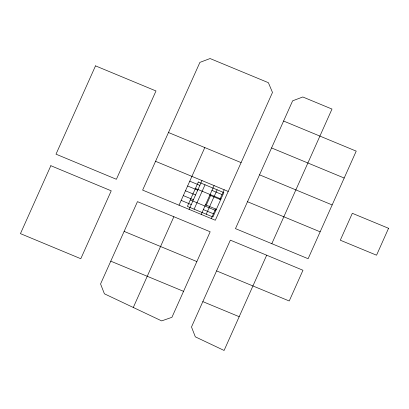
<?xml version="1.0" encoding="UTF-8"?>
<svg xmlns="http://www.w3.org/2000/svg" width="409" height="409" viewBox="0 0 409 409"><rect width="100%" height="100%" fill="white"/><g stroke="black" fill="none" stroke-linecap="round" stroke-linejoin="round"><path stroke-width="0.61" d="M110.773 261.167L100.563 283.958L104.407 293.805L161.652 320.896L171.928 317.312L210.175 231.78L137.475 201.637L110.773 261.167L183.529 291.326M168.472 132.506L199.904 62.383L210.078 58.543L268.386 82.69L272.481 92.444L215.318 220.257L142.634 190.103L168.472 132.506L241.1 162.613M133.288 307.486L173.866 216.734M204.791 147.567L179.024 205.2M189.106 209.382L202 180.563M194.117 209.183L205.032 184.781M201.208 214.403L214.101 185.584M206.289 205.124L210.589 195.517M206.218 214.204L217.133 189.802M211.289 218.585L215.584 208.979M219.884 199.372L224.183 189.766M259.536 174.827L292.639 100.813L302.813 96.979L331.99 109.065L271.816 243.677L235.477 228.626L259.536 174.827L332.164 204.935L356.219 151.136L283.601 121.044M216.581 270.891L191.494 326.98L195.323 336.837L224.091 350.457L266.678 255.201L302.967 270.257L289.229 300.988L216.581 270.891L230.339 240.149L266.678 255.201M332.164 204.935L308.125 258.723L271.816 243.677M271.571 147.946L344.189 178.033M155.553 161.304L228.196 191.432M247.506 201.724L320.155 231.826M189.771 181.187L199.853 185.369M211.949 190.384L222.031 194.566M195.436 188.431L220.972 199.025M187.619 185.988L197.7 190.17M209.802 195.185L220.671 199.699M185.471 190.793L195.553 194.975M183.324 195.594L193.406 199.776M205.502 204.797L216.371 209.306M190.277 199.96L215.814 210.553M181.177 200.395L191.259 204.582M203.355 209.597L213.437 213.779M124.132 231.397L196.841 261.561M202.844 301.622L239.193 316.694M388.55 228.299L376.551 255.206L340.293 240.206L352.323 213.304L388.55 228.299M50.844 165.706L20.45 233.631L80.793 258.723L111.228 190.824L50.844 165.706M95.507 65.859L56.002 154.173L116.386 179.29L155.993 90.967L95.507 65.859M198.314 181.995L187.399 206.397L212.936 216.99L223.851 192.588L198.314 181.995"/></g></svg>
